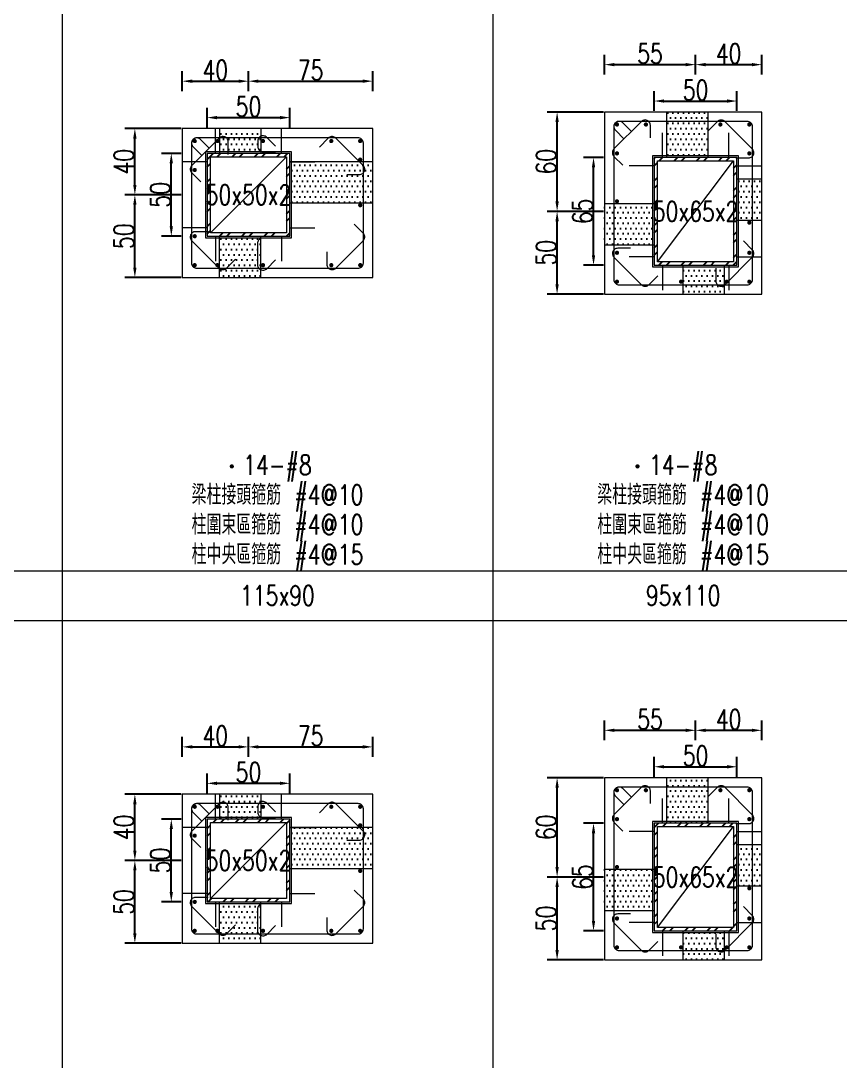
# Model space of a CAD drawing. Header units: millimetres. Extents: x 0 to 3905, y 0 to 8880.
# Drawn here: x 1935 to 2430, y 6568 to 7196 of the extents above; entities that cross this region are included whole.
import ezdxf
from ezdxf.enums import TextEntityAlignment as Align

# ---------------------------------------------------------------- set-up
doc = ezdxf.new("R2010")
doc.units = ezdxf.units.MM
doc.layers.get('DEFPOINTS').update_dxf_attribs({"color": 3})
for name, color, linetype in [('Hatch線', 6, 'Continuous'), ('TC-鋼粱', 132, 'Continuous'), ('主筋斷面', 2, 'Continuous'), ('文字-主筋根數', 7, 'Continuous'), ('文字-剪力筋 中央區', 7, 'Continuous'), ('文字-剪力筋-BC', 7, 'Continuous'), ('文字-剪力筋-圍束區', 7, 'Continuous'), ('文字-斷面尺寸', 7, 'Continuous'), ('文字-輔助字', 7, 'Continuous'), ('柱斷面線', 4, 'Continuous'), ('標註字', 4, 'Continuous'), ('箍筋線', 1, 'Continuous'), ('網格線', 7, 'Continuous'), ('鋼柱', 11, 'Continuous')]:
    doc.layers.add(name, color=color, linetype=linetype)
doc.styles.add('note', font='txt.shx', dxfattribs={"width": 0.75, "height": 12})
doc.styles.add('txt', font='txt.shx', dxfattribs={"height": 0.2, "bigfont": 'chineset.shx'})
doc.dimstyles.new('RCAD_DIM', dxfattribs={"dimtxt": 12, "dimasz": 6, "dimexe": 6, "dimexo": 0.625, "dimtad": 1, "dimdec": 0, "dimdsep": 46, "dimtxsty": 'note', "dimcen": 2.5, "dimclrd": 256, "dimclre": 256, "dimclrt": 256, "dimadec": 0, "dimazin": 0, "dimtfac": 1, "dimtmove": 0, "dimatfit": 3, "dimfxl": 0, "dimtolj": 1, "dimarcsym": 0})

# ---------------------------------------------------------------- blocks, each defined once
blk = doc.blocks.new('*D1170')
at = {"layer": 'DEFPOINTS', "color": 0}
for p in [(2097.5, 6735.62), (2047.5, 6729), (2097.5, 6729)]:
    blk.add_point(p, dxfattribs=at)
at = {"layer": '標註字', "lineweight": -2}
for p, q in [((2047.5, 6729.62), (2047.5, 6741.62)), ((2097.5, 6729.62), (2097.5, 6741.62)), ((2053.5, 6735.62), (2091.5, 6735.62))]:
    blk.add_line(p, q, dxfattribs=at)
at = {"layer": '標註字'}
for points in [[(2053.5, 6736.62), (2053.5, 6734.62), (2047.5, 6735.62)], [(2091.5, 6734.62), (2091.5, 6736.62), (2097.5, 6735.62)]]:
    blk.add_solid(points, dxfattribs=at)
at = {"layer": '標註字', "insert": (2072.5, 6742.25), "char_height": 12, "attachment_point": 5, "style": 'note'}
blk.add_mtext('\\A1;50', dxfattribs=at)
blk = doc.blocks.new('*D1171')
at = {"layer": 'DEFPOINTS', "color": 0}
for p in [(2025.88, 6714), (2032.5, 6714), (2032.5, 6664)]:
    blk.add_point(p, dxfattribs=at)
at = {"layer": '標註字', "lineweight": -2}
for p, q in [((2031.88, 6714), (2019.88, 6714)), ((2025.88, 6670), (2025.88, 6708)), ((2031.88, 6664), (2019.88, 6664))]:
    blk.add_line(p, q, dxfattribs=at)
at = {"layer": '標註字'}
for points in [[(2026.88, 6708), (2024.88, 6708), (2025.88, 6714)], [(2024.88, 6670), (2026.88, 6670), (2025.88, 6664)]]:
    blk.add_solid(points, dxfattribs=at)
at = {"layer": '標註字', "insert": (2019.25, 6689), "char_height": 12, "attachment_point": 5, "rotation": 90, "style": 'note'}
blk.add_mtext('\\A1;50', dxfattribs=at)
blk = doc.blocks.new('*D1172')
at = {"layer": 'DEFPOINTS', "color": 0}
for p in [(2072.5, 6757.62), (2032.5, 6751), (2072.5, 6751)]:
    blk.add_point(p, dxfattribs=at)
at = {"layer": '標註字', "lineweight": -2}
for p, q in [((2032.5, 6751.62), (2032.5, 6763.62)), ((2072.5, 6751.62), (2072.5, 6763.62)), ((2038.5, 6757.62), (2066.5, 6757.62))]:
    blk.add_line(p, q, dxfattribs=at)
at = {"layer": '標註字'}
for points in [[(2038.5, 6758.62), (2038.5, 6756.62), (2032.5, 6757.62)], [(2066.5, 6756.62), (2066.5, 6758.62), (2072.5, 6757.62)]]:
    blk.add_solid(points, dxfattribs=at)
at = {"layer": '標註字', "insert": (2052.5, 6764.25), "char_height": 12, "attachment_point": 5, "style": 'note'}
blk.add_mtext('\\A1;40', dxfattribs=at)
blk = doc.blocks.new('*D1173')
at = {"layer": 'DEFPOINTS', "color": 0}
for p in [(2147.5, 6757.62), (2072.5, 6751), (2147.5, 6751)]:
    blk.add_point(p, dxfattribs=at)
at = {"layer": '標註字', "lineweight": -2}
for p, q in [((2072.5, 6751.62), (2072.5, 6763.62)), ((2147.5, 6751.62), (2147.5, 6763.62)), ((2078.5, 6757.62), (2141.5, 6757.62))]:
    blk.add_line(p, q, dxfattribs=at)
at = {"layer": '標註字'}
for points in [[(2078.5, 6758.62), (2078.5, 6756.62), (2072.5, 6757.62)], [(2141.5, 6756.62), (2141.5, 6758.62), (2147.5, 6757.62)]]:
    blk.add_solid(points, dxfattribs=at)
at = {"layer": '標註字', "insert": (2110, 6764.25), "char_height": 12, "attachment_point": 5, "style": 'note'}
blk.add_mtext('\\A1;75', dxfattribs=at)
blk = doc.blocks.new('*D1174')
at = {"layer": 'DEFPOINTS', "color": 0}
for p in [(2003.88, 6689), (2032.5, 6689), (2032.5, 6639)]:
    blk.add_point(p, dxfattribs=at)
at = {"layer": '標註字', "lineweight": -2}
for p, q in [((2031.88, 6689), (1997.88, 6689)), ((2003.88, 6645), (2003.88, 6683)), ((2031.88, 6639), (1997.88, 6639))]:
    blk.add_line(p, q, dxfattribs=at)
at = {"layer": '標註字'}
for points in [[(2004.88, 6683), (2002.88, 6683), (2003.88, 6689)], [(2002.88, 6645), (2004.88, 6645), (2003.88, 6639)]]:
    blk.add_solid(points, dxfattribs=at)
at = {"layer": '標註字', "insert": (1997.25, 6664), "char_height": 12, "attachment_point": 5, "rotation": 90, "style": 'note'}
blk.add_mtext('\\A1;50', dxfattribs=at)
blk = doc.blocks.new('*D1175')
at = {"layer": 'DEFPOINTS', "color": 0}
for p in [(2003.88, 6729), (2032.5, 6729), (2032.5, 6689)]:
    blk.add_point(p, dxfattribs=at)
at = {"layer": '標註字', "lineweight": -2}
for p, q in [((2031.88, 6729), (1997.88, 6729)), ((2003.88, 6695), (2003.88, 6723)), ((2031.88, 6689), (1997.88, 6689))]:
    blk.add_line(p, q, dxfattribs=at)
at = {"layer": '標註字'}
for points in [[(2004.88, 6723), (2002.88, 6723), (2003.88, 6729)], [(2002.88, 6695), (2004.88, 6695), (2003.88, 6689)]]:
    blk.add_solid(points, dxfattribs=at)
at = {"layer": '標註字', "insert": (1997.25, 6709), "char_height": 12, "attachment_point": 5, "rotation": 90, "style": 'note'}
blk.add_mtext('\\A1;40', dxfattribs=at)
blk = doc.blocks.new('Circle_Filled')
at = {"const_width": 0.5}
blk.add_lwpolyline([(-0.25, 0, 1), (0.25, 0, 1)], format="xyb", close=True, dxfattribs=at)
blk = doc.blocks.new('*D1176')
at = {"layer": 'DEFPOINTS', "color": 0}
for p in [(2097.5, 7137.62), (2047.5, 7131), (2097.5, 7131)]:
    blk.add_point(p, dxfattribs=at)
at = {"layer": '標註字', "lineweight": -2}
for p, q in [((2047.5, 7131.62), (2047.5, 7143.62)), ((2097.5, 7131.62), (2097.5, 7143.62)), ((2053.5, 7137.62), (2091.5, 7137.62))]:
    blk.add_line(p, q, dxfattribs=at)
at = {"layer": '標註字'}
for points in [[(2053.5, 7138.62), (2053.5, 7136.62), (2047.5, 7137.62)], [(2091.5, 7136.62), (2091.5, 7138.62), (2097.5, 7137.62)]]:
    blk.add_solid(points, dxfattribs=at)
at = {"layer": '標註字', "insert": (2072.5, 7144.25), "char_height": 12, "attachment_point": 5, "style": 'note'}
blk.add_mtext('\\A1;50', dxfattribs=at)
blk = doc.blocks.new('*D1177')
at = {"layer": 'DEFPOINTS', "color": 0}
for p in [(2025.88, 7116), (2032.5, 7116), (2032.5, 7066)]:
    blk.add_point(p, dxfattribs=at)
at = {"layer": '標註字', "lineweight": -2}
for p, q in [((2031.88, 7116), (2019.88, 7116)), ((2025.88, 7072), (2025.88, 7110)), ((2031.88, 7066), (2019.88, 7066))]:
    blk.add_line(p, q, dxfattribs=at)
at = {"layer": '標註字'}
for points in [[(2026.88, 7110), (2024.88, 7110), (2025.88, 7116)], [(2024.88, 7072), (2026.88, 7072), (2025.88, 7066)]]:
    blk.add_solid(points, dxfattribs=at)
at = {"layer": '標註字', "insert": (2019.25, 7091), "char_height": 12, "attachment_point": 5, "rotation": 90, "style": 'note'}
blk.add_mtext('\\A1;50', dxfattribs=at)
blk = doc.blocks.new('*D1178')
at = {"layer": 'DEFPOINTS', "color": 0}
for p in [(2072.5, 7159.62), (2032.5, 7153), (2072.5, 7153)]:
    blk.add_point(p, dxfattribs=at)
at = {"layer": '標註字', "lineweight": -2}
for p, q in [((2032.5, 7153.62), (2032.5, 7165.62)), ((2072.5, 7153.62), (2072.5, 7165.62)), ((2038.5, 7159.62), (2066.5, 7159.62))]:
    blk.add_line(p, q, dxfattribs=at)
at = {"layer": '標註字'}
for points in [[(2038.5, 7160.62), (2038.5, 7158.62), (2032.5, 7159.62)], [(2066.5, 7158.62), (2066.5, 7160.62), (2072.5, 7159.62)]]:
    blk.add_solid(points, dxfattribs=at)
at = {"layer": '標註字', "insert": (2052.5, 7166.25), "char_height": 12, "attachment_point": 5, "style": 'note'}
blk.add_mtext('\\A1;40', dxfattribs=at)
blk = doc.blocks.new('*D1179')
at = {"layer": 'DEFPOINTS', "color": 0}
for p in [(2147.5, 7159.62), (2072.5, 7153), (2147.5, 7153)]:
    blk.add_point(p, dxfattribs=at)
at = {"layer": '標註字', "lineweight": -2}
for p, q in [((2072.5, 7153.62), (2072.5, 7165.62)), ((2147.5, 7153.62), (2147.5, 7165.62)), ((2078.5, 7159.62), (2141.5, 7159.62))]:
    blk.add_line(p, q, dxfattribs=at)
at = {"layer": '標註字'}
for points in [[(2078.5, 7160.62), (2078.5, 7158.62), (2072.5, 7159.62)], [(2141.5, 7158.62), (2141.5, 7160.62), (2147.5, 7159.62)]]:
    blk.add_solid(points, dxfattribs=at)
at = {"layer": '標註字', "insert": (2110, 7166.25), "char_height": 12, "attachment_point": 5, "style": 'note'}
blk.add_mtext('\\A1;75', dxfattribs=at)
blk = doc.blocks.new('*D1180')
at = {"layer": 'DEFPOINTS', "color": 0}
for p in [(2003.88, 7091), (2032.5, 7091), (2032.5, 7041)]:
    blk.add_point(p, dxfattribs=at)
at = {"layer": '標註字', "lineweight": -2}
for p, q in [((2031.88, 7091), (1997.88, 7091)), ((2003.88, 7047), (2003.88, 7085)), ((2031.88, 7041), (1997.88, 7041))]:
    blk.add_line(p, q, dxfattribs=at)
at = {"layer": '標註字'}
for points in [[(2004.88, 7085), (2002.88, 7085), (2003.88, 7091)], [(2002.88, 7047), (2004.88, 7047), (2003.88, 7041)]]:
    blk.add_solid(points, dxfattribs=at)
at = {"layer": '標註字', "insert": (1997.25, 7066), "char_height": 12, "attachment_point": 5, "rotation": 90, "style": 'note'}
blk.add_mtext('\\A1;50', dxfattribs=at)
blk = doc.blocks.new('*D1181')
at = {"layer": 'DEFPOINTS', "color": 0}
for p in [(2003.88, 7131), (2032.5, 7131), (2032.5, 7091)]:
    blk.add_point(p, dxfattribs=at)
at = {"layer": '標註字', "lineweight": -2}
for p, q in [((2031.88, 7131), (1997.88, 7131)), ((2003.88, 7097), (2003.88, 7125)), ((2031.88, 7091), (1997.88, 7091))]:
    blk.add_line(p, q, dxfattribs=at)
at = {"layer": '標註字'}
for points in [[(2004.88, 7125), (2002.88, 7125), (2003.88, 7131)], [(2002.88, 7097), (2004.88, 7097), (2003.88, 7091)]]:
    blk.add_solid(points, dxfattribs=at)
at = {"layer": '標註字', "insert": (1997.25, 7111), "char_height": 12, "attachment_point": 5, "rotation": 90, "style": 'note'}
blk.add_mtext('\\A1;40', dxfattribs=at)
blk = doc.blocks.new('*D1302')
at = {"layer": 'DEFPOINTS', "color": 0}
for p in [(2367.5, 6745.62), (2317.5, 6739), (2367.5, 6739)]:
    blk.add_point(p, dxfattribs=at)
at = {"layer": '標註字', "lineweight": -2}
for p, q in [((2317.5, 6739.62), (2317.5, 6751.62)), ((2367.5, 6739.62), (2367.5, 6751.62)), ((2323.5, 6745.62), (2361.5, 6745.62))]:
    blk.add_line(p, q, dxfattribs=at)
at = {"layer": '標註字'}
for points in [[(2323.5, 6746.62), (2323.5, 6744.62), (2317.5, 6745.62)], [(2361.5, 6744.62), (2361.5, 6746.62), (2367.5, 6745.62)]]:
    blk.add_solid(points, dxfattribs=at)
at = {"layer": '標註字', "insert": (2342.5, 6752.25), "char_height": 12, "attachment_point": 5, "style": 'note'}
blk.add_mtext('\\A1;50', dxfattribs=at)
blk = doc.blocks.new('*D1303')
at = {"layer": 'DEFPOINTS', "color": 0}
for p in [(2280.88, 6711.5), (2287.5, 6711.5), (2287.5, 6646.5)]:
    blk.add_point(p, dxfattribs=at)
at = {"layer": '標註字', "lineweight": -2}
for p, q in [((2286.88, 6711.5), (2274.88, 6711.5)), ((2280.88, 6652.5), (2280.88, 6705.5)), ((2286.88, 6646.5), (2274.88, 6646.5))]:
    blk.add_line(p, q, dxfattribs=at)
at = {"layer": '標註字'}
for points in [[(2281.88, 6705.5), (2279.88, 6705.5), (2280.88, 6711.5)], [(2279.88, 6652.5), (2281.88, 6652.5), (2280.88, 6646.5)]]:
    blk.add_solid(points, dxfattribs=at)
at = {"layer": '標註字', "insert": (2274.25, 6679), "char_height": 12, "attachment_point": 5, "rotation": 90, "style": 'note'}
blk.add_mtext('\\A1;65', dxfattribs=at)
blk = doc.blocks.new('*D1304')
at = {"layer": 'DEFPOINTS', "color": 0}
for p in [(2342.5, 6767.62), (2287.5, 6761), (2342.5, 6761)]:
    blk.add_point(p, dxfattribs=at)
at = {"layer": '標註字', "lineweight": -2}
for p, q in [((2287.5, 6761.62), (2287.5, 6773.62)), ((2342.5, 6761.62), (2342.5, 6773.62)), ((2293.5, 6767.62), (2336.5, 6767.62))]:
    blk.add_line(p, q, dxfattribs=at)
at = {"layer": '標註字'}
for points in [[(2293.5, 6768.62), (2293.5, 6766.62), (2287.5, 6767.62)], [(2336.5, 6766.62), (2336.5, 6768.62), (2342.5, 6767.62)]]:
    blk.add_solid(points, dxfattribs=at)
at = {"layer": '標註字', "insert": (2315, 6774.25), "char_height": 12, "attachment_point": 5, "style": 'note'}
blk.add_mtext('\\A1;55', dxfattribs=at)
blk = doc.blocks.new('*D1305')
at = {"layer": 'DEFPOINTS', "color": 0}
for p in [(2382.5, 6767.62), (2342.5, 6761), (2382.5, 6761)]:
    blk.add_point(p, dxfattribs=at)
at = {"layer": '標註字', "lineweight": -2}
for p, q in [((2342.5, 6761.62), (2342.5, 6773.62)), ((2382.5, 6761.62), (2382.5, 6773.62)), ((2348.5, 6767.62), (2376.5, 6767.62))]:
    blk.add_line(p, q, dxfattribs=at)
at = {"layer": '標註字'}
for points in [[(2348.5, 6768.62), (2348.5, 6766.62), (2342.5, 6767.62)], [(2376.5, 6766.62), (2376.5, 6768.62), (2382.5, 6767.62)]]:
    blk.add_solid(points, dxfattribs=at)
at = {"layer": '標註字', "insert": (2362.5, 6774.25), "char_height": 12, "attachment_point": 5, "style": 'note'}
blk.add_mtext('\\A1;40', dxfattribs=at)
blk = doc.blocks.new('*D1306')
at = {"layer": 'DEFPOINTS', "color": 0}
for p in [(2258.88, 6679), (2287.5, 6679), (2287.5, 6629)]:
    blk.add_point(p, dxfattribs=at)
at = {"layer": '標註字', "lineweight": -2}
for p, q in [((2286.88, 6679), (2252.88, 6679)), ((2258.88, 6635), (2258.88, 6673)), ((2286.88, 6629), (2252.88, 6629))]:
    blk.add_line(p, q, dxfattribs=at)
at = {"layer": '標註字'}
for points in [[(2259.88, 6673), (2257.88, 6673), (2258.88, 6679)], [(2257.88, 6635), (2259.88, 6635), (2258.88, 6629)]]:
    blk.add_solid(points, dxfattribs=at)
at = {"layer": '標註字', "insert": (2252.25, 6654), "char_height": 12, "attachment_point": 5, "rotation": 90, "style": 'note'}
blk.add_mtext('\\A1;50', dxfattribs=at)
blk = doc.blocks.new('*D1307')
at = {"layer": 'DEFPOINTS', "color": 0}
for p in [(2258.88, 6739), (2287.5, 6739), (2287.5, 6679)]:
    blk.add_point(p, dxfattribs=at)
at = {"layer": '標註字', "lineweight": -2}
for p, q in [((2286.88, 6739), (2252.88, 6739)), ((2258.88, 6685), (2258.88, 6733)), ((2286.88, 6679), (2252.88, 6679))]:
    blk.add_line(p, q, dxfattribs=at)
at = {"layer": '標註字'}
for points in [[(2259.88, 6733), (2257.88, 6733), (2258.88, 6739)], [(2257.88, 6685), (2259.88, 6685), (2258.88, 6679)]]:
    blk.add_solid(points, dxfattribs=at)
at = {"layer": '標註字', "insert": (2252.25, 6709), "char_height": 12, "attachment_point": 5, "rotation": 90, "style": 'note'}
blk.add_mtext('\\A1;60', dxfattribs=at)
blk = doc.blocks.new('*D1308')
at = {"layer": 'DEFPOINTS', "color": 0}
for p in [(2367.5, 7147.62), (2317.5, 7141), (2367.5, 7141)]:
    blk.add_point(p, dxfattribs=at)
at = {"layer": '標註字', "lineweight": -2}
for p, q in [((2317.5, 7141.62), (2317.5, 7153.62)), ((2367.5, 7141.62), (2367.5, 7153.62)), ((2323.5, 7147.62), (2361.5, 7147.62))]:
    blk.add_line(p, q, dxfattribs=at)
at = {"layer": '標註字'}
for points in [[(2323.5, 7148.62), (2323.5, 7146.62), (2317.5, 7147.62)], [(2361.5, 7146.62), (2361.5, 7148.62), (2367.5, 7147.62)]]:
    blk.add_solid(points, dxfattribs=at)
at = {"layer": '標註字', "insert": (2342.5, 7154.25), "char_height": 12, "attachment_point": 5, "style": 'note'}
blk.add_mtext('\\A1;50', dxfattribs=at)
blk = doc.blocks.new('*D1309')
at = {"layer": 'DEFPOINTS', "color": 0}
for p in [(2280.88, 7113.5), (2287.5, 7113.5), (2287.5, 7048.5)]:
    blk.add_point(p, dxfattribs=at)
at = {"layer": '標註字', "lineweight": -2}
for p, q in [((2286.88, 7113.5), (2274.88, 7113.5)), ((2280.88, 7054.5), (2280.88, 7107.5)), ((2286.88, 7048.5), (2274.88, 7048.5))]:
    blk.add_line(p, q, dxfattribs=at)
at = {"layer": '標註字'}
for points in [[(2281.88, 7107.5), (2279.88, 7107.5), (2280.88, 7113.5)], [(2279.88, 7054.5), (2281.88, 7054.5), (2280.88, 7048.5)]]:
    blk.add_solid(points, dxfattribs=at)
at = {"layer": '標註字', "insert": (2274.25, 7081), "char_height": 12, "attachment_point": 5, "rotation": 90, "style": 'note'}
blk.add_mtext('\\A1;65', dxfattribs=at)
blk = doc.blocks.new('*D1310')
at = {"layer": 'DEFPOINTS', "color": 0}
for p in [(2342.5, 7169.62), (2287.5, 7163), (2342.5, 7163)]:
    blk.add_point(p, dxfattribs=at)
at = {"layer": '標註字', "lineweight": -2}
for p, q in [((2287.5, 7163.62), (2287.5, 7175.62)), ((2342.5, 7163.62), (2342.5, 7175.62)), ((2293.5, 7169.62), (2336.5, 7169.62))]:
    blk.add_line(p, q, dxfattribs=at)
at = {"layer": '標註字'}
for points in [[(2293.5, 7170.62), (2293.5, 7168.62), (2287.5, 7169.62)], [(2336.5, 7168.62), (2336.5, 7170.62), (2342.5, 7169.62)]]:
    blk.add_solid(points, dxfattribs=at)
at = {"layer": '標註字', "insert": (2315, 7176.25), "char_height": 12, "attachment_point": 5, "style": 'note'}
blk.add_mtext('\\A1;55', dxfattribs=at)
blk = doc.blocks.new('*D1311')
at = {"layer": 'DEFPOINTS', "color": 0}
for p in [(2382.5, 7169.62), (2342.5, 7163), (2382.5, 7163)]:
    blk.add_point(p, dxfattribs=at)
at = {"layer": '標註字', "lineweight": -2}
for p, q in [((2342.5, 7163.62), (2342.5, 7175.62)), ((2382.5, 7163.62), (2382.5, 7175.62)), ((2348.5, 7169.62), (2376.5, 7169.62))]:
    blk.add_line(p, q, dxfattribs=at)
at = {"layer": '標註字'}
for points in [[(2348.5, 7170.62), (2348.5, 7168.62), (2342.5, 7169.62)], [(2376.5, 7168.62), (2376.5, 7170.62), (2382.5, 7169.62)]]:
    blk.add_solid(points, dxfattribs=at)
at = {"layer": '標註字', "insert": (2362.5, 7176.25), "char_height": 12, "attachment_point": 5, "style": 'note'}
blk.add_mtext('\\A1;40', dxfattribs=at)
blk = doc.blocks.new('*D1312')
at = {"layer": 'DEFPOINTS', "color": 0}
for p in [(2258.88, 7081), (2287.5, 7081), (2287.5, 7031)]:
    blk.add_point(p, dxfattribs=at)
at = {"layer": '標註字', "lineweight": -2}
for p, q in [((2286.88, 7081), (2252.88, 7081)), ((2258.88, 7037), (2258.88, 7075)), ((2286.88, 7031), (2252.88, 7031))]:
    blk.add_line(p, q, dxfattribs=at)
at = {"layer": '標註字'}
for points in [[(2259.88, 7075), (2257.88, 7075), (2258.88, 7081)], [(2257.88, 7037), (2259.88, 7037), (2258.88, 7031)]]:
    blk.add_solid(points, dxfattribs=at)
at = {"layer": '標註字', "insert": (2252.25, 7056), "char_height": 12, "attachment_point": 5, "rotation": 90, "style": 'note'}
blk.add_mtext('\\A1;50', dxfattribs=at)
blk = doc.blocks.new('*D1313')
at = {"layer": 'DEFPOINTS', "color": 0}
for p in [(2258.88, 7141), (2287.5, 7141), (2287.5, 7081)]:
    blk.add_point(p, dxfattribs=at)
at = {"layer": '標註字', "lineweight": -2}
for p, q in [((2286.88, 7141), (2252.88, 7141)), ((2258.88, 7087), (2258.88, 7135)), ((2286.88, 7081), (2252.88, 7081))]:
    blk.add_line(p, q, dxfattribs=at)
at = {"layer": '標註字'}
for points in [[(2259.88, 7135), (2257.88, 7135), (2258.88, 7141)], [(2257.88, 7087), (2259.88, 7087), (2258.88, 7081)]]:
    blk.add_solid(points, dxfattribs=at)
at = {"layer": '標註字', "insert": (2252.25, 7111), "char_height": 12, "attachment_point": 5, "rotation": 90, "style": 'note'}
blk.add_mtext('\\A1;60', dxfattribs=at)

msp = doc.modelspace()

# ---------------------------------------------------------------- hatches: boundary and pattern name
at = {"layer": 'Hatch線'}
h = msp.add_hatch(dxfattribs=at)
h.set_pattern_fill('ANSI32', color=256, style=0)
h.paths.add_polyline_path([(2047.5, 7066), (2097.5, 7066), (2097.5, 7116), (2047.5, 7116)], flags=17)
h.paths.add_polyline_path([(2049.5, 7068), (2049.5, 7114), (2095.5, 7114), (2095.5, 7068)])
h = msp.add_hatch(dxfattribs=at)
h.set_pattern_fill('ANSI32', color=256, style=0)
h.paths.add_polyline_path([(2317.5, 7048.5), (2367.5, 7048.5), (2367.5, 7113.5), (2317.5, 7113.5)], flags=17)
h.paths.add_polyline_path([(2319.5, 7050.5), (2319.5, 7111.5), (2365.5, 7111.5), (2365.5, 7050.5)])
h = msp.add_hatch(dxfattribs=at)
h.set_pattern_fill('ANSI32', color=256, style=0)
h.paths.add_polyline_path([(2047.5, 6664), (2097.5, 6664), (2097.5, 6714), (2047.5, 6714)], flags=17)
h.paths.add_polyline_path([(2049.5, 6666), (2049.5, 6712), (2095.5, 6712), (2095.5, 6666)])
h = msp.add_hatch(dxfattribs=at)
h.set_pattern_fill('ANSI32', color=256, style=0)
h.paths.add_polyline_path([(2317.5, 6646.5), (2367.5, 6646.5), (2367.5, 6711.5), (2317.5, 6711.5)], flags=17)
h.paths.add_polyline_path([(2319.5, 6648.5), (2319.5, 6709.5), (2365.5, 6709.5), (2365.5, 6648.5)])
at = {"layer": 'TC-鋼粱'}
h = msp.add_hatch(dxfattribs=at)
h.set_pattern_fill('DOTS', color=256, scale=2, style=0)
h.paths.add_polyline_path([(2349.91, 7141), (2324.91, 7141), (2324.91, 7113.5), (2349.91, 7113.5)], flags=17)
h = msp.add_hatch(dxfattribs=at)
h.set_pattern_fill('DOTS', color=256, scale=2, style=0)
h.paths.add_polyline_path([(2080, 7131), (2055, 7131), (2055, 7116), (2080, 7116)], flags=17)
h = msp.add_hatch(dxfattribs=at)
h.set_pattern_fill('DOTS', color=256, scale=2, style=0)
h.paths.add_polyline_path([(2147.5, 7086), (2147.5, 7111), (2097.5, 7111), (2097.5, 7086)], flags=17)
h = msp.add_hatch(dxfattribs=at)
h.set_pattern_fill('DOTS', color=256, scale=2, style=0)
h.paths.add_polyline_path([(2382.5, 7075.5), (2382.5, 7100.5), (2367.5, 7100.5), (2367.5, 7075.5)], flags=17)
h = msp.add_hatch(dxfattribs=at)
h.set_pattern_fill('DOTS', color=256, scale=2, style=0)
h.paths.add_polyline_path([(2287.5, 7085.81), (2287.5, 7060.81), (2317.5, 7060.81), (2317.5, 7085.81)], flags=17)
h = msp.add_hatch(dxfattribs=at)
h.set_pattern_fill('DOTS', color=256, scale=2, style=0)
h.paths.add_polyline_path([(2055, 7041), (2080, 7041), (2080, 7066), (2055, 7066)], flags=17)
h = msp.add_hatch(dxfattribs=at)
h.set_pattern_fill('DOTS', color=256, scale=2, style=0)
h.paths.add_polyline_path([(2335, 7031), (2360, 7031), (2360, 7048.5), (2335, 7048.5)], flags=17)
h = msp.add_hatch(dxfattribs=at)
h.set_pattern_fill('DOTS', color=256, scale=2, style=0)
h.paths.add_polyline_path([(2349.91, 6739), (2324.91, 6739), (2324.91, 6711.5), (2349.91, 6711.5)], flags=17)
h = msp.add_hatch(dxfattribs=at)
h.set_pattern_fill('DOTS', color=256, scale=2, style=0)
h.paths.add_polyline_path([(2080, 6729), (2055, 6729), (2055, 6714), (2080, 6714)], flags=17)
h = msp.add_hatch(dxfattribs=at)
h.set_pattern_fill('DOTS', color=256, scale=2, style=0)
h.paths.add_polyline_path([(2147.5, 6684), (2147.5, 6709), (2097.5, 6709), (2097.5, 6684)], flags=17)
h = msp.add_hatch(dxfattribs=at)
h.set_pattern_fill('DOTS', color=256, scale=2, style=0)
h.paths.add_polyline_path([(2382.5, 6673.5), (2382.5, 6698.5), (2367.5, 6698.5), (2367.5, 6673.5)], flags=17)
h = msp.add_hatch(dxfattribs=at)
h.set_pattern_fill('DOTS', color=256, scale=2, style=0)
h.paths.add_polyline_path([(2287.5, 6683.81), (2287.5, 6658.81), (2317.5, 6658.81), (2317.5, 6683.81)], flags=17)
h = msp.add_hatch(dxfattribs=at)
h.set_pattern_fill('DOTS', color=256, scale=2, style=0)
h.paths.add_polyline_path([(2055, 6639), (2080, 6639), (2080, 6664), (2055, 6664)], flags=17)
h = msp.add_hatch(dxfattribs=at)
h.set_pattern_fill('DOTS', color=256, scale=2, style=0)
h.paths.add_polyline_path([(2335, 6629), (2360, 6629), (2360, 6646.5), (2335, 6646.5)], flags=17)

# ---------------------------------------------------------------- linework, layer by layer
at = {"layer": 'DEFPOINTS', "lineweight": 5}
for points in [[(2052.5, 7116), (2052.5, 7131)], [(2092.5, 7116), (2092.5, 7131)], [(2322.5, 7113.5), (2322.5, 7128.5)], [(2362.5, 7113.5), (2362.5, 7128.5)], [(2047.5, 7065), (2098.5, 7065), (2098.5, 7117), (2046.5, 7117), (2046.5, 7065), (2047.5, 7065)], [(2049.5, 7068), (2095.5, 7114)], [(2317.5, 7047.5), (2368.5, 7047.5), (2368.5, 7114.5), (2316.5, 7114.5), (2316.5, 7047.5), (2317.5, 7047.5)], [(2047.5, 7111), (2032.5, 7111)], [(2097.5, 7111), (2112.5, 7111)], [(2317.5, 7108.5), (2302.5, 7108.5)], [(2319.5, 7050.5), (2365.5, 7111.5)], [(2367.5, 7108.5), (2382.5, 7108.5)], [(2047.5, 7071), (2032.5, 7071)], [(2097.5, 7071), (2112.5, 7071)], [(2052.5, 7066), (2052.5, 7051)], [(2092.5, 7066), (2092.5, 7051)], [(2317.5, 7053.5), (2302.5, 7053.5)], [(2367.5, 7053.5), (2382.5, 7053.5)], [(2322.5, 7048.5), (2322.5, 7033.5)], [(2362.5, 7048.5), (2362.5, 7033.5)], [(2052.5, 6714), (2052.5, 6729)], [(2092.5, 6714), (2092.5, 6729)], [(2322.5, 6711.5), (2322.5, 6726.5)], [(2362.5, 6711.5), (2362.5, 6726.5)], [(2047.5, 6663), (2098.5, 6663), (2098.5, 6715), (2046.5, 6715), (2046.5, 6663), (2047.5, 6663)], [(2049.5, 6666), (2095.5, 6712)], [(2317.5, 6645.5), (2368.5, 6645.5), (2368.5, 6712.5), (2316.5, 6712.5), (2316.5, 6645.5), (2317.5, 6645.5)], [(2047.5, 6709), (2032.5, 6709)], [(2097.5, 6709), (2112.5, 6709)], [(2317.5, 6706.5), (2302.5, 6706.5)], [(2319.5, 6648.5), (2365.5, 6709.5)], [(2367.5, 6706.5), (2382.5, 6706.5)], [(2047.5, 6669), (2032.5, 6669)], [(2097.5, 6669), (2112.5, 6669)], [(2052.5, 6664), (2052.5, 6649)], [(2092.5, 6664), (2092.5, 6649)], [(2317.5, 6651.5), (2302.5, 6651.5)], [(2367.5, 6651.5), (2382.5, 6651.5)], [(2322.5, 6646.5), (2322.5, 6631.5)], [(2362.5, 6646.5), (2362.5, 6631.5)]]:
    msp.add_lwpolyline(points, dxfattribs=at)
at = {"layer": 'TC-鋼粱', "lineweight": 5}
for points in [[(2324.91, 7141), (2324.91, 7113.5)], [(2349.91, 7141), (2349.91, 7113.5)], [(2055, 7131), (2055, 7116)], [(2080, 7131), (2080, 7116)], [(2147.5, 7111), (2097.5, 7111)], [(2382.5, 7100.5), (2367.5, 7100.5)], [(2147.5, 7086), (2097.5, 7086)], [(2287.5, 7085.81), (2317.5, 7085.81)], [(2382.5, 7075.5), (2367.5, 7075.5)], [(2055, 7041), (2055, 7066)], [(2080, 7041), (2080, 7066)], [(2287.5, 7060.81), (2317.5, 7060.81)], [(2335, 7031), (2335, 7048.5)], [(2360, 7031), (2360, 7048.5)], [(2324.91, 6739), (2324.91, 6711.5)], [(2349.91, 6739), (2349.91, 6711.5)], [(2055, 6729), (2055, 6714)], [(2080, 6729), (2080, 6714)], [(2147.5, 6709), (2097.5, 6709)], [(2382.5, 6698.5), (2367.5, 6698.5)], [(2147.5, 6684), (2097.5, 6684)], [(2287.5, 6683.81), (2317.5, 6683.81)], [(2382.5, 6673.5), (2367.5, 6673.5)], [(2055, 6639), (2055, 6664)], [(2080, 6639), (2080, 6664)], [(2287.5, 6658.81), (2317.5, 6658.81)], [(2335, 6629), (2335, 6646.5)], [(2360, 6629), (2360, 6646.5)]]:
    msp.add_lwpolyline(points, dxfattribs=at)
at = {"layer": '柱斷面線', "lineweight": 5}
for points in [[(2287.5, 7031), (2382.5, 7031), (2382.5, 7141), (2287.5, 7141), (2287.5, 7031)], [(2032.5, 7041), (2147.5, 7041), (2147.5, 7131), (2032.5, 7131), (2032.5, 7041)], [(2287.5, 6629), (2382.5, 6629), (2382.5, 6739), (2287.5, 6739), (2287.5, 6629)], [(2032.5, 6639), (2147.5, 6639), (2147.5, 6729), (2032.5, 6729), (2032.5, 6639)]]:
    msp.add_lwpolyline(points, dxfattribs=at)
at = {"layer": '箍筋線', "lineweight": 5}
for points in [[(2315.23, 7125.39), (2315.23, 7133.01), (2315.18, 7133.54), (2315.05, 7134.06), (2314.83, 7134.55), (2314.53, 7134.99), (2314.17, 7135.38), (2313.74, 7135.7), (2313.27, 7135.94), (2312.76, 7136.11), (2312.23, 7136.18), (2311.7, 7136.17), (2311.17, 7136.06), (2310.67, 7135.87), (2310.21, 7135.6), (2309.81, 7135.26), (2293.24, 7118.69), (2292.89, 7118.27), (2292.61, 7117.79), (2292.42, 7117.27), (2292.33, 7116.73), (2292.33, 7116.17), (2292.42, 7115.63), (2292.61, 7115.11), (2292.89, 7114.63), (2293.24, 7114.2), (2298.63, 7108.82)], [(2303.94, 7129.05), (2298.56, 7134.44), (2298.15, 7134.78), (2297.69, 7135.05), (2297.19, 7135.24), (2296.67, 7135.35), (2296.13, 7135.36), (2295.6, 7135.29), (2295.09, 7135.12), (2294.62, 7134.88), (2294.19, 7134.56), (2293.83, 7134.17), (2293.53, 7133.73), (2293.31, 7133.24), (2293.18, 7132.72), (2293.13, 7132.19), (2293.13, 7039.81), (2293.18, 7039.26), (2293.33, 7038.72), (2293.56, 7038.22), (2293.88, 7037.77), (2294.27, 7037.38), (2294.72, 7037.06), (2295.22, 7036.83), (2295.76, 7036.68), (2296.31, 7036.63), (2373.69, 7036.63), (2374.24, 7036.68), (2374.78, 7036.83), (2375.28, 7037.06), (2375.73, 7037.38), (2376.12, 7037.77), (2376.44, 7038.22), (2376.67, 7038.72), (2376.82, 7039.26), (2376.87, 7039.81), (2376.87, 7132.19), (2376.82, 7132.74), (2376.67, 7133.28), (2376.44, 7133.78), (2376.12, 7134.23), (2375.73, 7134.62), (2375.28, 7134.94), (2374.78, 7135.17), (2374.24, 7135.32), (2373.69, 7135.37), (2296.31, 7135.37), (2295.78, 7135.32), (2295.26, 7135.19), (2294.77, 7134.97), (2294.33, 7134.67), (2293.94, 7134.31), (2293.62, 7133.88), (2293.38, 7133.41), (2293.21, 7132.9), (2293.14, 7132.37), (2293.15, 7131.83), (2293.26, 7131.31), (2293.45, 7130.81), (2293.72, 7130.35), (2294.06, 7129.94), (2299.45, 7124.56)], [(2366.89, 7113.27), (2374.51, 7113.27), (2375.04, 7113.32), (2375.56, 7113.45), (2376.05, 7113.67), (2376.49, 7113.97), (2376.88, 7114.33), (2377.2, 7114.76), (2377.44, 7115.23), (2377.61, 7115.74), (2377.68, 7116.27), (2377.67, 7116.8), (2377.56, 7117.33), (2377.37, 7117.83), (2377.1, 7118.29), (2376.76, 7118.69), (2360.19, 7135.26), (2359.77, 7135.61), (2359.29, 7135.89), (2358.77, 7136.08), (2358.23, 7136.17), (2357.67, 7136.17), (2357.13, 7136.08), (2356.61, 7135.89), (2356.13, 7135.61), (2355.7, 7135.26), (2350.32, 7129.87)], [(2060.23, 7115.39), (2060.23, 7123.01), (2060.18, 7123.54), (2060.05, 7124.06), (2059.83, 7124.55), (2059.53, 7124.99), (2059.17, 7125.38), (2058.74, 7125.7), (2058.27, 7125.94), (2057.76, 7126.11), (2057.23, 7126.18), (2056.7, 7126.17), (2056.17, 7126.06), (2055.67, 7125.87), (2055.21, 7125.6), (2054.81, 7125.26), (2038.24, 7108.69), (2037.89, 7108.27), (2037.61, 7107.79), (2037.42, 7107.27), (2037.33, 7106.73), (2037.33, 7106.17), (2037.42, 7105.63), (2037.61, 7105.11), (2037.89, 7104.63), (2038.24, 7104.2), (2043.63, 7098.82)], [(2048.94, 7119.05), (2043.56, 7124.44), (2043.15, 7124.78), (2042.69, 7125.05), (2042.19, 7125.24), (2041.67, 7125.35), (2041.13, 7125.36), (2040.6, 7125.29), (2040.09, 7125.12), (2039.62, 7124.88), (2039.19, 7124.56), (2038.83, 7124.17), (2038.53, 7123.73), (2038.31, 7123.24), (2038.18, 7122.72), (2038.13, 7122.19), (2038.13, 7049.81), (2038.18, 7049.26), (2038.33, 7048.72), (2038.56, 7048.22), (2038.88, 7047.77), (2039.27, 7047.38), (2039.72, 7047.06), (2040.22, 7046.83), (2040.76, 7046.68), (2041.31, 7046.63), (2138.69, 7046.63), (2139.24, 7046.68), (2139.78, 7046.83), (2140.28, 7047.06), (2140.73, 7047.38), (2141.12, 7047.77), (2141.44, 7048.22), (2141.67, 7048.72), (2141.82, 7049.26), (2141.87, 7049.81), (2141.87, 7122.19), (2141.82, 7122.74), (2141.67, 7123.28), (2141.44, 7123.78), (2141.12, 7124.23), (2140.73, 7124.62), (2140.28, 7124.94), (2139.78, 7125.17), (2139.24, 7125.32), (2138.69, 7125.37), (2041.31, 7125.37), (2040.78, 7125.32), (2040.26, 7125.19), (2039.77, 7124.97), (2039.33, 7124.67), (2038.94, 7124.31), (2038.62, 7123.88), (2038.38, 7123.41), (2038.21, 7122.9), (2038.14, 7122.37), (2038.15, 7121.83), (2038.26, 7121.31), (2038.45, 7120.81), (2038.72, 7120.35), (2039.06, 7119.94), (2044.45, 7114.56)], [(2088.9, 7120.32), (2083.52, 7125.71), (2083.11, 7126.05), (2082.65, 7126.32), (2082.15, 7126.51), (2081.63, 7126.62), (2081.09, 7126.63), (2080.56, 7126.56), (2080.05, 7126.39), (2079.58, 7126.15), (2079.15, 7125.83), (2078.79, 7125.44), (2078.49, 7125), (2078.27, 7124.51), (2078.14, 7123.99), (2078.09, 7123.46), (2078.09, 7120.17), (2078.14, 7119.62), (2078.29, 7119.09), (2078.52, 7118.59), (2078.84, 7118.13), (2079.23, 7117.74), (2079.68, 7117.43), (2080.18, 7117.19), (2080.72, 7117.05), (2081.27, 7117), (2088.89, 7117)], [(2131.89, 7103.27), (2139.51, 7103.27), (2140.04, 7103.32), (2140.56, 7103.45), (2141.05, 7103.67), (2141.49, 7103.97), (2141.88, 7104.33), (2142.2, 7104.76), (2142.44, 7105.23), (2142.61, 7105.74), (2142.68, 7106.27), (2142.67, 7106.8), (2142.56, 7107.33), (2142.37, 7107.83), (2142.1, 7108.29), (2141.76, 7108.69), (2125.19, 7125.26), (2124.77, 7125.61), (2124.29, 7125.89), (2123.77, 7126.08), (2123.23, 7126.17), (2122.67, 7126.17), (2122.13, 7126.08), (2121.61, 7125.89), (2121.13, 7125.61), (2120.7, 7125.26), (2115.32, 7119.87)], [(2048.11, 7068.73), (2040.49, 7068.73), (2039.96, 7068.68), (2039.44, 7068.55), (2038.95, 7068.33), (2038.51, 7068.03), (2038.12, 7067.67), (2037.8, 7067.24), (2037.56, 7066.77), (2037.39, 7066.26), (2037.32, 7065.73), (2037.33, 7065.2), (2037.44, 7064.67), (2037.63, 7064.17), (2037.9, 7063.71), (2038.24, 7063.31), (2054.81, 7046.74), (2055.23, 7046.39), (2055.71, 7046.11), (2056.23, 7045.92), (2056.77, 7045.83), (2057.33, 7045.83), (2057.87, 7045.92), (2058.39, 7046.11), (2058.87, 7046.39), (2059.3, 7046.74), (2064.68, 7052.13)], [(2119.77, 7056.61), (2119.77, 7048.99), (2119.82, 7048.46), (2119.95, 7047.94), (2120.17, 7047.45), (2120.47, 7047.01), (2120.83, 7046.62), (2121.26, 7046.3), (2121.73, 7046.06), (2122.24, 7045.89), (2122.77, 7045.82), (2123.3, 7045.83), (2123.83, 7045.94), (2124.33, 7046.13), (2124.79, 7046.4), (2125.19, 7046.74), (2141.76, 7063.31), (2142.11, 7063.73), (2142.39, 7064.21), (2142.58, 7064.73), (2142.67, 7065.27), (2142.67, 7065.83), (2142.58, 7066.37), (2142.39, 7066.89), (2142.11, 7067.37), (2141.76, 7067.8), (2136.37, 7073.18)], [(2088.9, 7051.68), (2083.52, 7046.29), (2083.11, 7045.95), (2082.65, 7045.68), (2082.15, 7045.49), (2081.63, 7045.38), (2081.09, 7045.37), (2080.56, 7045.44), (2080.05, 7045.61), (2079.58, 7045.85), (2079.15, 7046.17), (2078.79, 7046.56), (2078.49, 7047), (2078.27, 7047.49), (2078.14, 7048.01), (2078.09, 7048.54), (2078.09, 7061.83), (2078.14, 7062.38), (2078.29, 7062.91), (2078.52, 7063.41), (2078.84, 7063.87), (2079.23, 7064.26), (2079.68, 7064.57), (2080.18, 7064.81), (2080.72, 7064.95), (2081.27, 7065), (2088.89, 7065)], [(2354.77, 7046.61), (2354.77, 7038.99), (2354.82, 7038.46), (2354.95, 7037.94), (2355.17, 7037.45), (2355.47, 7037.01), (2355.83, 7036.62), (2356.26, 7036.3), (2356.73, 7036.06), (2357.24, 7035.89), (2357.77, 7035.82), (2358.3, 7035.83), (2358.83, 7035.94), (2359.33, 7036.13), (2359.79, 7036.4), (2360.19, 7036.74), (2376.76, 7053.31), (2377.11, 7053.73), (2377.39, 7054.21), (2377.58, 7054.73), (2377.67, 7055.27), (2377.67, 7055.83), (2377.58, 7056.37), (2377.39, 7056.89), (2377.11, 7057.37), (2376.76, 7057.8), (2371.37, 7063.18)], [(2303.11, 7058.73), (2295.49, 7058.73), (2294.96, 7058.68), (2294.44, 7058.55), (2293.95, 7058.33), (2293.51, 7058.03), (2293.12, 7057.67), (2292.8, 7057.24), (2292.56, 7056.77), (2292.39, 7056.26), (2292.32, 7055.73), (2292.33, 7055.2), (2292.44, 7054.67), (2292.63, 7054.17), (2292.9, 7053.71), (2293.24, 7053.31), (2309.81, 7036.74), (2310.23, 7036.39), (2310.71, 7036.11), (2311.23, 7035.92), (2311.77, 7035.83), (2312.33, 7035.83), (2312.87, 7035.92), (2313.39, 7036.11), (2313.87, 7036.39), (2314.3, 7036.74), (2319.68, 7042.13)], [(2315.23, 6723.39), (2315.23, 6731.01), (2315.18, 6731.54), (2315.05, 6732.06), (2314.83, 6732.55), (2314.53, 6732.99), (2314.17, 6733.38), (2313.74, 6733.7), (2313.27, 6733.94), (2312.76, 6734.11), (2312.23, 6734.18), (2311.7, 6734.17), (2311.17, 6734.06), (2310.67, 6733.87), (2310.21, 6733.6), (2309.81, 6733.26), (2293.24, 6716.69), (2292.89, 6716.27), (2292.61, 6715.79), (2292.42, 6715.27), (2292.33, 6714.73), (2292.33, 6714.17), (2292.42, 6713.63), (2292.61, 6713.11), (2292.89, 6712.63), (2293.24, 6712.2), (2298.63, 6706.82)], [(2303.94, 6727.05), (2298.56, 6732.44), (2298.15, 6732.78), (2297.69, 6733.05), (2297.19, 6733.24), (2296.67, 6733.35), (2296.13, 6733.36), (2295.6, 6733.29), (2295.09, 6733.12), (2294.62, 6732.88), (2294.19, 6732.56), (2293.83, 6732.17), (2293.53, 6731.73), (2293.31, 6731.24), (2293.18, 6730.72), (2293.13, 6730.19), (2293.13, 6637.81), (2293.18, 6637.26), (2293.33, 6636.72), (2293.56, 6636.22), (2293.88, 6635.77), (2294.27, 6635.38), (2294.72, 6635.06), (2295.22, 6634.83), (2295.76, 6634.68), (2296.31, 6634.63), (2373.69, 6634.63), (2374.24, 6634.68), (2374.78, 6634.83), (2375.28, 6635.06), (2375.73, 6635.38), (2376.12, 6635.77), (2376.44, 6636.22), (2376.67, 6636.72), (2376.82, 6637.26), (2376.87, 6637.81), (2376.87, 6730.19), (2376.82, 6730.74), (2376.67, 6731.28), (2376.44, 6731.78), (2376.12, 6732.23), (2375.73, 6732.62), (2375.28, 6732.94), (2374.78, 6733.17), (2374.24, 6733.32), (2373.69, 6733.37), (2296.31, 6733.37), (2295.78, 6733.32), (2295.26, 6733.19), (2294.77, 6732.97), (2294.33, 6732.67), (2293.94, 6732.31), (2293.62, 6731.88), (2293.38, 6731.41), (2293.21, 6730.9), (2293.14, 6730.37), (2293.15, 6729.83), (2293.26, 6729.31), (2293.45, 6728.81), (2293.72, 6728.35), (2294.06, 6727.94), (2299.45, 6722.56)], [(2366.89, 6711.27), (2374.51, 6711.27), (2375.04, 6711.32), (2375.56, 6711.45), (2376.05, 6711.67), (2376.49, 6711.97), (2376.88, 6712.33), (2377.2, 6712.76), (2377.44, 6713.23), (2377.61, 6713.74), (2377.68, 6714.27), (2377.67, 6714.8), (2377.56, 6715.33), (2377.37, 6715.83), (2377.1, 6716.29), (2376.76, 6716.69), (2360.19, 6733.26), (2359.77, 6733.61), (2359.29, 6733.89), (2358.77, 6734.08), (2358.23, 6734.17), (2357.67, 6734.17), (2357.13, 6734.08), (2356.61, 6733.89), (2356.13, 6733.61), (2355.7, 6733.26), (2350.32, 6727.87)], [(2060.23, 6713.39), (2060.23, 6721.01), (2060.18, 6721.54), (2060.05, 6722.06), (2059.83, 6722.55), (2059.53, 6722.99), (2059.17, 6723.38), (2058.74, 6723.7), (2058.27, 6723.94), (2057.76, 6724.11), (2057.23, 6724.18), (2056.7, 6724.17), (2056.17, 6724.06), (2055.67, 6723.87), (2055.21, 6723.6), (2054.81, 6723.26), (2038.24, 6706.69), (2037.89, 6706.27), (2037.61, 6705.79), (2037.42, 6705.27), (2037.33, 6704.73), (2037.33, 6704.17), (2037.42, 6703.63), (2037.61, 6703.11), (2037.89, 6702.63), (2038.24, 6702.2), (2043.63, 6696.82)], [(2048.94, 6717.05), (2043.56, 6722.44), (2043.15, 6722.78), (2042.69, 6723.05), (2042.19, 6723.24), (2041.67, 6723.35), (2041.13, 6723.36), (2040.6, 6723.29), (2040.09, 6723.12), (2039.62, 6722.88), (2039.19, 6722.56), (2038.83, 6722.17), (2038.53, 6721.73), (2038.31, 6721.24), (2038.18, 6720.72), (2038.13, 6720.19), (2038.13, 6647.81), (2038.18, 6647.26), (2038.33, 6646.72), (2038.56, 6646.22), (2038.88, 6645.77), (2039.27, 6645.38), (2039.72, 6645.06), (2040.22, 6644.83), (2040.76, 6644.68), (2041.31, 6644.63), (2138.69, 6644.63), (2139.24, 6644.68), (2139.78, 6644.83), (2140.28, 6645.06), (2140.73, 6645.38), (2141.12, 6645.77), (2141.44, 6646.22), (2141.67, 6646.72), (2141.82, 6647.26), (2141.87, 6647.81), (2141.87, 6720.19), (2141.82, 6720.74), (2141.67, 6721.28), (2141.44, 6721.78), (2141.12, 6722.23), (2140.73, 6722.62), (2140.28, 6722.94), (2139.78, 6723.17), (2139.24, 6723.32), (2138.69, 6723.37), (2041.31, 6723.37), (2040.78, 6723.32), (2040.26, 6723.19), (2039.77, 6722.97), (2039.33, 6722.67), (2038.94, 6722.31), (2038.62, 6721.88), (2038.38, 6721.41), (2038.21, 6720.9), (2038.14, 6720.37), (2038.15, 6719.83), (2038.26, 6719.31), (2038.45, 6718.81), (2038.72, 6718.35), (2039.06, 6717.94), (2044.45, 6712.56)], [(2088.9, 6718.32), (2083.52, 6723.71), (2083.11, 6724.05), (2082.65, 6724.32), (2082.15, 6724.51), (2081.63, 6724.62), (2081.09, 6724.63), (2080.56, 6724.56), (2080.05, 6724.39), (2079.58, 6724.15), (2079.15, 6723.83), (2078.79, 6723.44), (2078.49, 6723), (2078.27, 6722.51), (2078.14, 6721.99), (2078.09, 6721.46), (2078.09, 6718.17), (2078.14, 6717.62), (2078.29, 6717.09), (2078.52, 6716.59), (2078.84, 6716.13), (2079.23, 6715.74), (2079.68, 6715.43), (2080.18, 6715.19), (2080.72, 6715.05), (2081.27, 6715), (2088.89, 6715)], [(2131.89, 6701.27), (2139.51, 6701.27), (2140.04, 6701.32), (2140.56, 6701.45), (2141.05, 6701.67), (2141.49, 6701.97), (2141.88, 6702.33), (2142.2, 6702.76), (2142.44, 6703.23), (2142.61, 6703.74), (2142.68, 6704.27), (2142.67, 6704.8), (2142.56, 6705.33), (2142.37, 6705.83), (2142.1, 6706.29), (2141.76, 6706.69), (2125.19, 6723.26), (2124.77, 6723.61), (2124.29, 6723.89), (2123.77, 6724.08), (2123.23, 6724.17), (2122.67, 6724.17), (2122.13, 6724.08), (2121.61, 6723.89), (2121.13, 6723.61), (2120.7, 6723.26), (2115.32, 6717.87)], [(2048.11, 6666.73), (2040.49, 6666.73), (2039.96, 6666.68), (2039.44, 6666.55), (2038.95, 6666.33), (2038.51, 6666.03), (2038.12, 6665.67), (2037.8, 6665.24), (2037.56, 6664.77), (2037.39, 6664.26), (2037.32, 6663.73), (2037.33, 6663.2), (2037.44, 6662.67), (2037.63, 6662.17), (2037.9, 6661.71), (2038.24, 6661.31), (2054.81, 6644.74), (2055.23, 6644.39), (2055.71, 6644.11), (2056.23, 6643.92), (2056.77, 6643.83), (2057.33, 6643.83), (2057.87, 6643.92), (2058.39, 6644.11), (2058.87, 6644.39), (2059.3, 6644.74), (2064.68, 6650.13)], [(2119.77, 6654.61), (2119.77, 6646.99), (2119.82, 6646.46), (2119.95, 6645.94), (2120.17, 6645.45), (2120.47, 6645.01), (2120.83, 6644.62), (2121.26, 6644.3), (2121.73, 6644.06), (2122.24, 6643.89), (2122.77, 6643.82), (2123.3, 6643.83), (2123.83, 6643.94), (2124.33, 6644.13), (2124.79, 6644.4), (2125.19, 6644.74), (2141.76, 6661.31), (2142.11, 6661.73), (2142.39, 6662.21), (2142.58, 6662.73), (2142.67, 6663.27), (2142.67, 6663.83), (2142.58, 6664.37), (2142.39, 6664.89), (2142.11, 6665.37), (2141.76, 6665.8), (2136.37, 6671.18)], [(2088.9, 6649.68), (2083.52, 6644.29), (2083.11, 6643.95), (2082.65, 6643.68), (2082.15, 6643.49), (2081.63, 6643.38), (2081.09, 6643.37), (2080.56, 6643.44), (2080.05, 6643.61), (2079.58, 6643.85), (2079.15, 6644.17), (2078.79, 6644.56), (2078.49, 6645), (2078.27, 6645.49), (2078.14, 6646.01), (2078.09, 6646.54), (2078.09, 6659.83), (2078.14, 6660.38), (2078.29, 6660.91), (2078.52, 6661.41), (2078.84, 6661.87), (2079.23, 6662.26), (2079.68, 6662.57), (2080.18, 6662.81), (2080.72, 6662.95), (2081.27, 6663), (2088.89, 6663)], [(2354.77, 6644.61), (2354.77, 6636.99), (2354.82, 6636.46), (2354.95, 6635.94), (2355.17, 6635.45), (2355.47, 6635.01), (2355.83, 6634.62), (2356.26, 6634.3), (2356.73, 6634.06), (2357.24, 6633.89), (2357.77, 6633.82), (2358.3, 6633.83), (2358.83, 6633.94), (2359.33, 6634.13), (2359.79, 6634.4), (2360.19, 6634.74), (2376.76, 6651.31), (2377.11, 6651.73), (2377.39, 6652.21), (2377.58, 6652.73), (2377.67, 6653.27), (2377.67, 6653.83), (2377.58, 6654.37), (2377.39, 6654.89), (2377.11, 6655.37), (2376.76, 6655.8), (2371.37, 6661.18)], [(2303.11, 6656.73), (2295.49, 6656.73), (2294.96, 6656.68), (2294.44, 6656.55), (2293.95, 6656.33), (2293.51, 6656.03), (2293.12, 6655.67), (2292.8, 6655.24), (2292.56, 6654.77), (2292.39, 6654.26), (2292.32, 6653.73), (2292.33, 6653.2), (2292.44, 6652.67), (2292.63, 6652.17), (2292.9, 6651.71), (2293.24, 6651.31), (2309.81, 6634.74), (2310.23, 6634.39), (2310.71, 6634.11), (2311.23, 6633.92), (2311.77, 6633.83), (2312.33, 6633.83), (2312.87, 6633.92), (2313.39, 6634.11), (2313.87, 6634.39), (2314.3, 6634.74), (2319.68, 6640.13)]]:
    msp.add_lwpolyline(points, dxfattribs=at)
at = {"layer": '網格線', "lineweight": 5}
for points in [[(1960, 7236), (1960, 6864)], [(2220, 7236), (2220, 6864)], [(1680, 6864), (1960, 6864)], [(1960, 6864), (2220, 6864)], [(1960, 6864), (1960, 6834)], [(2220, 6864), (2450, 6864)], [(2220, 6864), (2220, 6834)], [(1680, 6834), (1960, 6834)], [(1960, 6834), (2220, 6834)], [(1960, 6834), (1960, 6462)], [(2220, 6834), (2450, 6834)], [(2220, 6834), (2220, 6462)]]:
    msp.add_lwpolyline(points, dxfattribs=at)
at = {"layer": '鋼柱', "lineweight": 5}
for points in [[(2047.5, 7066), (2097.5, 7066), (2097.5, 7116), (2047.5, 7116), (2047.5, 7066)], [(2049.5, 7068), (2049.5, 7114), (2095.5, 7114), (2095.5, 7068), (2049.5, 7068)], [(2317.5, 7048.5), (2367.5, 7048.5), (2367.5, 7113.5), (2317.5, 7113.5), (2317.5, 7048.5)], [(2319.5, 7050.5), (2319.5, 7111.5), (2365.5, 7111.5), (2365.5, 7050.5), (2319.5, 7050.5)], [(2047.5, 6664), (2097.5, 6664), (2097.5, 6714), (2047.5, 6714), (2047.5, 6664)], [(2049.5, 6666), (2049.5, 6712), (2095.5, 6712), (2095.5, 6666), (2049.5, 6666)], [(2317.5, 6646.5), (2367.5, 6646.5), (2367.5, 6711.5), (2317.5, 6711.5), (2317.5, 6646.5)], [(2319.5, 6648.5), (2319.5, 6709.5), (2365.5, 6709.5), (2365.5, 6648.5), (2319.5, 6648.5)]]:
    msp.add_lwpolyline(points, dxfattribs=at)

# ---------------------------------------------------------------- block references
at = {"layer": '主筋斷面', "lineweight": 5, "xscale": 2.539999961853027, "yscale": 2.539999961853027}
for p in [(2295.04, 7133.46), (2312.5, 7133.46), (2357.5, 7133.46), (2374.96, 7133.46), (2040.04, 7123.46), (2053.73, 7123.46), (2081.27, 7123.46), (2122.5, 7123.46), (2139.96, 7123.46), (2139.96, 7112.27), (2295.04, 7116), (2374.96, 7116), (2040.04, 7106), (2295.04, 7087.08), (2139.96, 7084.73), (2374.96, 7074.23), (2040.04, 7066), (2295.04, 7056), (2374.96, 7056), (2040.04, 7048.54), (2053.73, 7048.54), (2081.27, 7048.54), (2122.5, 7048.54), (2139.96, 7048.54), (2295.04, 7038.54), (2333.73, 7038.54), (2361.27, 7038.54), (2374.96, 7038.54), (2062.42, 6927), (2307.42, 6927), (2295.04, 6731.46), (2312.5, 6731.46), (2357.5, 6731.46), (2374.96, 6731.46), (2040.04, 6721.46), (2053.73, 6721.46), (2081.27, 6721.46), (2122.5, 6721.46), (2139.96, 6721.46), (2139.96, 6710.27), (2295.04, 6714), (2374.96, 6714), (2040.04, 6704), (2295.04, 6685.08), (2139.96, 6682.73), (2374.96, 6672.23), (2040.04, 6664), (2295.04, 6654), (2374.96, 6654), (2040.04, 6646.54), (2053.73, 6646.54), (2081.27, 6646.54), (2122.5, 6646.54), (2139.96, 6646.54), (2295.04, 6636.54), (2333.73, 6636.54), (2361.27, 6636.54), (2374.96, 6636.54)]:
    msp.add_blockref('Circle_Filled', p, dxfattribs=at)

# ---------------------------------------------------------------- texts
at = {"layer": '文字-主筋根數', "style": 'txt', "width": 0.75}
for p in [(2090, 6927), (2335, 6927)]:
    msp.add_text('14-#8', height=12, dxfattribs=at).set_placement(p, align=Align.MIDDLE)
at = {"layer": '文字-剪力筋 中央區', "style": 'txt', "width": 0.75}
for p in [(2090, 6873), (2335, 6873)]:
    msp.add_text('柱中央區箍筋 #4@15', height=12, dxfattribs=at).set_placement(p, align=Align.MIDDLE)
at = {"layer": '文字-剪力筋-BC', "style": 'txt', "width": 0.75}
for p in [(2090, 6909), (2335, 6909)]:
    msp.add_text('梁柱接頭箍筋 #4@10', height=12, dxfattribs=at).set_placement(p, align=Align.MIDDLE)
at = {"layer": '文字-剪力筋-圍束區', "style": 'txt', "width": 0.75}
for p in [(2090, 6891), (2335, 6891)]:
    msp.add_text('柱圍束區箍筋 #4@10', height=12, dxfattribs=at).set_placement(p, align=Align.MIDDLE)
at = {"layer": '文字-斷面尺寸', "style": 'txt', "width": 0.75}
for s, p in [('115x90', (2090, 6849)), ('95x110', (2335, 6849))]:
    msp.add_text(s, height=12, dxfattribs=at).set_placement(p, align=Align.MIDDLE)
at = {"layer": '文字-輔助字', "style": 'txt', "width": 0.75}
for s, p in [('50x50x2', (2072.5, 7091)), ('50x65x2', (2342.5, 7081)), ('50x50x2', (2072.5, 6689)), ('50x65x2', (2342.5, 6679))]:
    msp.add_text(s, height=12, dxfattribs=at).set_placement(p, align=Align.MIDDLE)

# ---------------------------------------------------------------- dimensions: what is measured, and where the dimension line sits
at = {"layer": '標註字'}
for base, p1, p2, picture, middle in [((2342.5, 7169.62), (2287.5, 7163), (2342.5, 7163), '*D1310', (2315, 7176.25)), ((2382.5, 7169.62), (2342.5, 7163), (2382.5, 7163), '*D1311', (2362.5, 7176.25)), ((2072.5, 7159.62), (2032.5, 7153), (2072.5, 7153), '*D1178', (2052.5, 7166.25)), ((2147.5, 7159.62), (2072.5, 7153), (2147.5, 7153), '*D1179', (2110, 7166.25)), ((2367.5, 7147.62), (2317.5, 7141), (2367.5, 7141), '*D1308', (2342.5, 7154.25)), ((2097.5, 7137.62), (2047.5, 7131), (2097.5, 7131), '*D1176', (2072.5, 7144.25)), ((2342.5, 6767.62), (2287.5, 6761), (2342.5, 6761), '*D1304', (2315, 6774.25)), ((2382.5, 6767.62), (2342.5, 6761), (2382.5, 6761), '*D1305', (2362.5, 6774.25)), ((2072.5, 6757.62), (2032.5, 6751), (2072.5, 6751), '*D1172', (2052.5, 6764.25)), ((2147.5, 6757.62), (2072.5, 6751), (2147.5, 6751), '*D1173', (2110, 6764.25)), ((2367.5, 6745.62), (2317.5, 6739), (2367.5, 6739), '*D1302', (2342.5, 6752.25)), ((2097.5, 6735.62), (2047.5, 6729), (2097.5, 6729), '*D1170', (2072.5, 6742.25))]:
    dim = msp.add_linear_dim(base=base, p1=p1, p2=p2, dimstyle='RCAD_DIM', dxfattribs=at)
    dim.commit()
    dim.dimension.update_dxf_attribs({"geometry": picture, "text_midpoint": middle})
for base, p1, p2, picture, middle in [((2258.88, 7141), (2287.5, 7081), (2287.5, 7141), '*D1313', (2252.25, 7111)), ((2003.88, 7131), (2032.5, 7091), (2032.5, 7131), '*D1181', (1997.25, 7111)), ((2025.88, 7116), (2032.5, 7066), (2032.5, 7116), '*D1177', (2019.25, 7091)), ((2280.88, 7113.5), (2287.5, 7048.5), (2287.5, 7113.5), '*D1309', (2274.25, 7081)), ((2003.88, 7091), (2032.5, 7041), (2032.5, 7091), '*D1180', (1997.25, 7066)), ((2258.88, 7081), (2287.5, 7031), (2287.5, 7081), '*D1312', (2252.25, 7056)), ((2258.88, 6739), (2287.5, 6679), (2287.5, 6739), '*D1307', (2252.25, 6709)), ((2003.88, 6729), (2032.5, 6689), (2032.5, 6729), '*D1175', (1997.25, 6709)), ((2025.88, 6714), (2032.5, 6664), (2032.5, 6714), '*D1171', (2019.25, 6689)), ((2280.88, 6711.5), (2287.5, 6646.5), (2287.5, 6711.5), '*D1303', (2274.25, 6679)), ((2003.88, 6689), (2032.5, 6639), (2032.5, 6689), '*D1174', (1997.25, 6664)), ((2258.88, 6679), (2287.5, 6629), (2287.5, 6679), '*D1306', (2252.25, 6654))]:
    dim = msp.add_linear_dim(base=base, p1=p1, p2=p2, angle=90, dimstyle='RCAD_DIM', dxfattribs=at)
    dim.commit()
    dim.dimension.update_dxf_attribs({"geometry": picture, "text_midpoint": middle})

doc.saveas('drawing.dxf')
